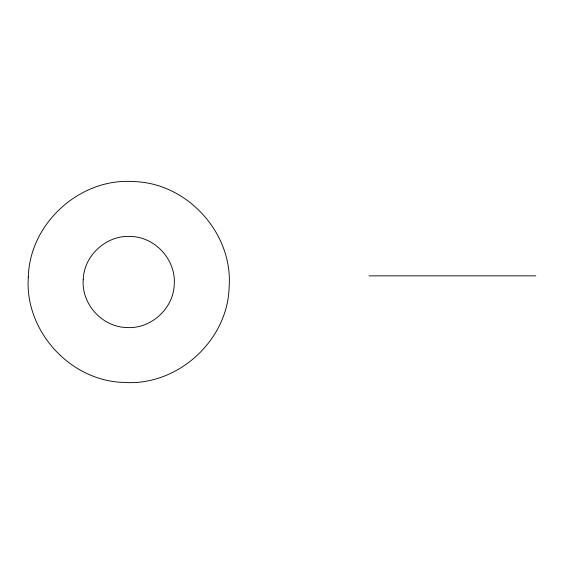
<?xml version="1.0" encoding="UTF-8"?>
<svg xmlns="http://www.w3.org/2000/svg" width="564" height="564" viewBox="0 0 564 564"><rect width="100%" height="100%" fill="white"/><g stroke="black" fill="none" stroke-linecap="round" stroke-linejoin="round"><path stroke-width="0.85" d="M369.039 275.866L535.8 275.866M28.32 277.065C24.337 330.659 70.077 381.123 123.798 382.413C177.385 386.396 227.856 340.656 229.139 286.935C233.122 233.341 187.389 182.877 133.661 181.587C80.074 177.604 29.61 223.344 28.32 277.065M83.218 279.765C81.413 304.052 102.14 326.93 126.498 327.515C150.785 329.32 173.663 308.586 174.248 284.235C176.053 259.948 155.319 237.07 130.968 236.485C106.674 234.68 83.803 255.414 83.218 279.765"/></g></svg>
